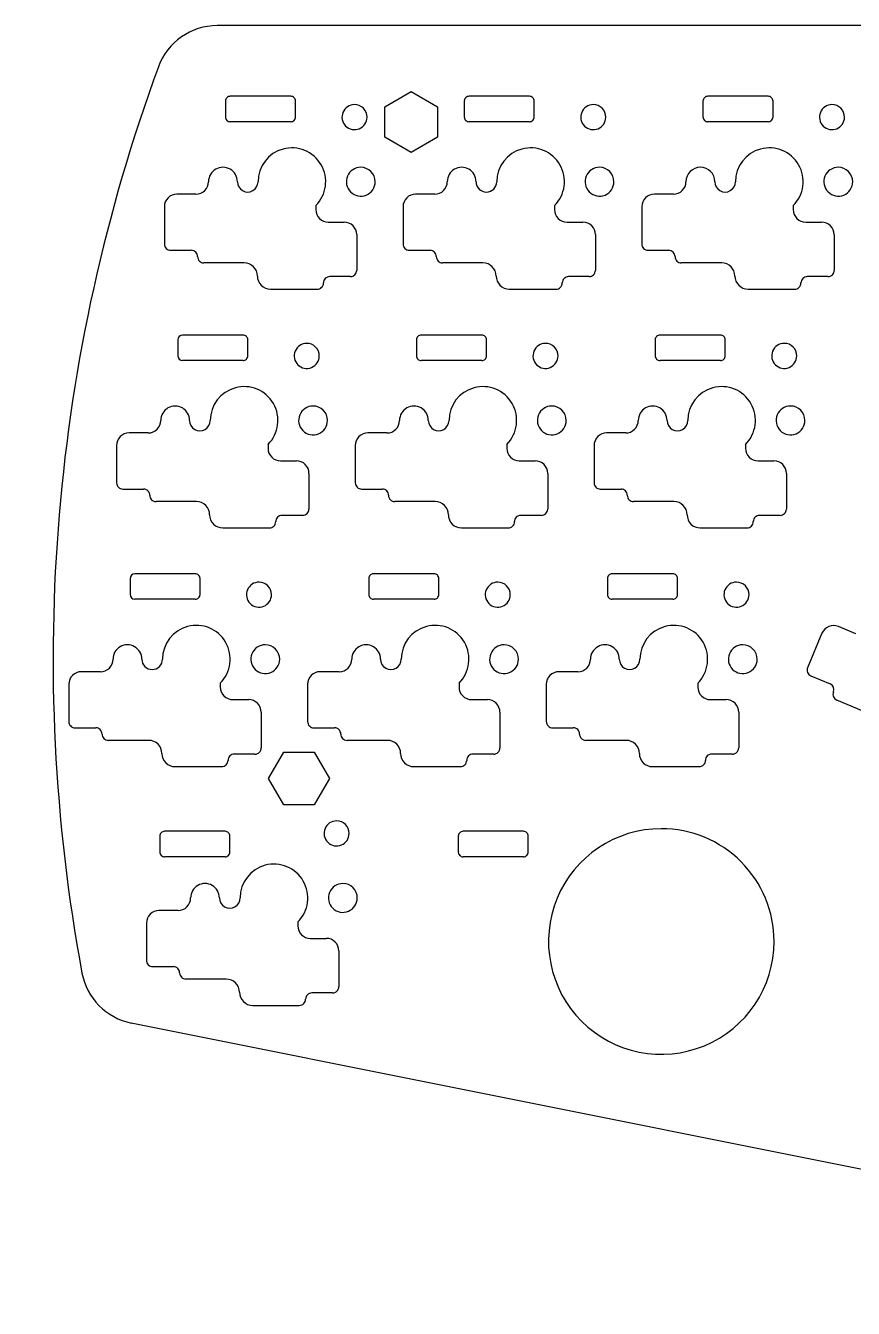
# Model space of a CAD drawing. Header units: millimetres. Extents: x -2 to 277, y 0 to 103.
# Drawn here: x -2.1 to 63.9, y 0.7 to 103 of the extents above; entities that cross this region are included whole.
import ezdxf

# ---------------------------------------------------------------- set-up
doc = ezdxf.new("R2010")
doc.units = ezdxf.units.MM
doc.layers.get('0').update_dxf_attribs({"linetype": 'CONTINUOUS'})

msp = doc.modelspace()

# ---------------------------------------------------------------- linework, layer by layer
at = {"color": 1}
for points in [[(261.2972, 102.9982), (13.1728, 102.9982)], [(19.038, 97.3638), (14.212, 97.3638)], [(26.5489, 96.5228), (28.65, 97.7353)], [(28.65, 97.7353), (30.7511, 96.5228)], [(38.088, 97.3638), (33.262, 97.3638)], [(57.138, 97.3638), (52.312, 97.3638)], [(13.831, 96.9828), (13.831, 95.7128)], [(19.419, 95.7128), (19.419, 96.9828)], [(28.65, 92.8853), (26.5489, 94.0978), (26.5489, 96.5228)], [(30.7511, 96.5228), (30.7511, 94.0978)], [(32.881, 96.9828), (32.881, 95.7128)], [(38.469, 95.7128), (38.469, 96.9828)], [(51.931, 96.9828), (51.931, 95.7128)], [(57.519, 95.7128), (57.519, 96.9828)], [(19.038, 95.3318), (14.212, 95.3318)], [(38.088, 95.3318), (33.262, 95.3318)], [(57.138, 95.3318), (52.312, 95.3318)], [(30.7511, 94.0978), (28.65, 92.8853)], [(11.475, 89.5478), (9.95, 89.5478)], [(30.525, 89.5478), (29, 89.5478)], [(49.575, 89.5478), (48.05, 89.5478)], [(8.95, 88.5478), (8.95, 85.5728)], [(21.0342, 88.6386), (21.0342, 88.3228)], [(28, 88.5478), (28, 85.5728)], [(40.0842, 88.6386), (40.0842, 88.3228)], [(47.05, 88.5478), (47.05, 85.5728)], [(59.1342, 88.6386), (59.1342, 88.3228)], [(22.0342, 87.3228), (23.3, 87.3228)], [(41.0842, 87.3228), (42.35, 87.3228)], [(60.1342, 87.3228), (61.4, 87.3228)], [(24.3, 86.3228), (24.3, 83.4728)], [(43.35, 86.3228), (43.35, 83.4728)], [(62.4, 86.3228), (62.4, 83.4728)], [(9.45, 85.0728), (11.1, 85.0728)], [(28.5, 85.0728), (30.15, 85.0728)], [(47.55, 85.0728), (49.2, 85.0728)], [(15.325, 84.0728), (12.1, 84.0728)], [(34.375, 84.0728), (31.15, 84.0728)], [(53.425, 84.0728), (50.2, 84.0728)], [(23.8, 82.9728), (22.15, 82.9728)], [(42.85, 82.9728), (41.2, 82.9728)], [(61.9, 82.9728), (60.25, 82.9728)], [(17.425, 81.9728), (21.15, 81.9728)], [(36.475, 81.9728), (40.2, 81.9728)], [(55.525, 81.9728), (59.25, 81.9728)], [(10.021, 77.9328), (10.021, 76.6628)], [(15.228, 78.3138), (10.402, 78.3138)], [(15.609, 76.6628), (15.609, 77.9328)], [(29.071, 77.9328), (29.071, 76.6628)], [(34.278, 78.3138), (29.452, 78.3138)], [(34.659, 76.6628), (34.659, 77.9328)], [(48.121, 77.9328), (48.121, 76.6628)], [(53.328, 78.3138), (48.502, 78.3138)], [(53.709, 76.6628), (53.709, 77.9328)], [(15.228, 76.2818), (10.402, 76.2818)], [(34.278, 76.2818), (29.452, 76.2818)], [(53.328, 76.2818), (48.502, 76.2818)], [(7.665, 70.4978), (6.14, 70.4978)], [(26.715, 70.4978), (25.19, 70.4978)], [(45.765, 70.4978), (44.24, 70.4978)], [(5.14, 69.4978), (5.14, 66.5228)], [(17.2242, 69.5886), (17.2242, 69.2728)], [(24.19, 69.4978), (24.19, 66.5228)], [(36.2742, 69.5886), (36.2742, 69.2728)], [(43.24, 69.4978), (43.24, 66.5228)], [(55.3242, 69.5886), (55.3242, 69.2728)], [(18.2242, 68.2728), (19.49, 68.2728)], [(37.2742, 68.2728), (38.54, 68.2728)], [(56.3242, 68.2728), (57.59, 68.2728)], [(20.49, 67.2728), (20.49, 64.4228)], [(39.54, 67.2728), (39.54, 64.4228)], [(58.59, 67.2728), (58.59, 64.4228)], [(5.64, 66.0228), (7.29, 66.0228)], [(24.69, 66.0228), (26.34, 66.0228)], [(43.74, 66.0228), (45.39, 66.0228)], [(11.515, 65.0228), (8.29, 65.0228)], [(30.565, 65.0228), (27.34, 65.0228)], [(49.615, 65.0228), (46.39, 65.0228)], [(19.99, 63.9228), (18.34, 63.9228)], [(39.04, 63.9228), (37.39, 63.9228)], [(58.09, 63.9228), (56.44, 63.9228)], [(13.615, 62.9228), (17.34, 62.9228)], [(32.665, 62.9228), (36.39, 62.9228)], [(51.715, 62.9228), (55.44, 62.9228)], [(6.211, 58.8828), (6.211, 57.6128)], [(11.418, 59.2638), (6.592, 59.2638)], [(11.799, 57.6128), (11.799, 58.8828)], [(25.261, 58.8828), (25.261, 57.6128)], [(30.468, 59.2638), (25.642, 59.2638)], [(30.849, 57.6128), (30.849, 58.8828)], [(44.311, 58.8828), (44.311, 57.6128)], [(49.518, 59.2638), (44.692, 59.2638)], [(49.899, 57.6128), (49.899, 58.8828)], [(11.418, 57.2318), (6.592, 57.2318)], [(30.468, 57.2318), (25.642, 57.2318)], [(49.518, 57.2318), (44.692, 57.2318)], [(61.4238, 54.5143), (60.2796, 51.7682)], [(64.1392, 54.4663), (62.7315, 55.0528)], [(3.855, 51.4478), (2.33, 51.4478)], [(22.905, 51.4478), (21.38, 51.4478)], [(41.955, 51.4478), (40.43, 51.4478)], [(1.33, 50.4478), (1.33, 47.4728)], [(13.4142, 50.5386), (13.4142, 50.2228)], [(20.38, 50.4478), (20.38, 47.4728)], [(32.4642, 50.5386), (32.4642, 50.2228)], [(39.43, 50.4478), (39.43, 47.4728)], [(51.5142, 50.5386), (51.5142, 50.2228)], [(60.5488, 51.1143), (62.0719, 50.4797)], [(14.4142, 49.2228), (15.68, 49.2228)], [(33.4642, 49.2228), (34.73, 49.2228)], [(52.5142, 49.2228), (53.78, 49.2228)], [(65.5873, 47.9317), (62.6104, 49.172)], [(16.68, 48.2228), (16.68, 45.3728)], [(35.73, 48.2228), (35.73, 45.3728)], [(54.78, 48.2228), (54.78, 45.3728)], [(1.83, 46.9728), (3.48, 46.9728)], [(20.88, 46.9728), (22.53, 46.9728)], [(39.93, 46.9728), (41.58, 46.9728)], [(7.705, 45.9728), (4.48, 45.9728)], [(26.755, 45.9728), (23.53, 45.9728)], [(45.805, 45.9728), (42.58, 45.9728)], [(16.18, 44.8728), (14.53, 44.8728)], [(17.271, 42.9228), (18.4835, 45.0239), (20.9085, 45.0239)], [(20.9085, 45.0239), (22.121, 42.9228)], [(35.23, 44.8728), (33.58, 44.8728)], [(54.28, 44.8728), (52.63, 44.8728)], [(9.805, 43.8728), (13.53, 43.8728)], [(28.855, 43.8728), (32.58, 43.8728)], [(47.905, 43.8728), (51.63, 43.8728)], [(18.4835, 40.8217), (17.271, 42.9228)], [(22.121, 42.9228), (20.9085, 40.8217)], [(20.9085, 40.8217), (18.4835, 40.8217)], [(8.592, 38.3328), (8.592, 37.0628)], [(13.799, 38.7138), (8.973, 38.7138)], [(14.18, 37.0628), (14.18, 38.3328)], [(32.4045, 38.3328), (32.4045, 37.0628)], [(37.6115, 38.7138), (32.7855, 38.7138)], [(37.9925, 37.0628), (37.9925, 38.3328)], [(13.799, 36.6818), (8.973, 36.6818)], [(37.6115, 36.6818), (32.7855, 36.6818)], [(10.046, 32.3978), (8.521, 32.3978)], [(7.521, 31.3978), (7.521, 28.4228)], [(19.6052, 31.4886), (19.6052, 31.1728)], [(20.6052, 30.1728), (21.871, 30.1728)], [(22.871, 29.1728), (22.871, 26.3228)], [(8.021, 27.9228), (9.671, 27.9228)], [(13.896, 26.9228), (10.671, 26.9228)], [(22.371, 25.8228), (20.721, 25.8228)], [(15.996, 24.8228), (19.721, 24.8228)], [(120.0406, 0.6518), (6.315, 23.4177)]]:
    msp.add_lwpolyline(points, dxfattribs=at)
for points in [[(24.125, 96.6978)], [(43.175, 96.6978)], [(62.225, 96.6978)], [(24.625, 91.6978)], [(43.675, 91.6978)], [(62.725, 91.6978)], [(20.315, 77.6478)], [(39.365, 77.6478)], [(58.415, 77.6478)], [(20.815, 72.6478)], [(39.865, 72.6478)], [(58.915, 72.6478)], [(16.505, 58.5978)], [(35.555, 58.5978)], [(54.605, 58.5978)], [(17.005, 53.5978)], [(36.055, 53.5978)], [(55.105, 53.5978)], [(22.696, 39.5478)], [(48.605, 38.9228)], [(23.196, 34.5478)]]:
    msp.add_lwpolyline(points, close=True, dxfattribs=at)
for points in [[(13.1728, 102.9982), (11.075971, 102.998184), (9.201893, 101.689851), (8.4792, 99.7215)], [(8.4792, 99.7215), (-0.009359, 76.601828), (-2.116171, 51.623057), (2.38, 27.4082)], [(13.942592, 97.252208), (13.871141, 97.180756), (13.831, 97.083847), (13.831, 96.9828)], [(14.212, 97.3638), (14.110953, 97.3638), (14.014044, 97.323659), (13.942592, 97.252208)], [(19.307408, 97.252208), (19.235956, 97.323659), (19.139047, 97.3638), (19.038, 97.3638)], [(19.419, 96.9828), (19.419, 97.083847), (19.378859, 97.180756), (19.307408, 97.252208)], [(32.992592, 97.252208), (32.921141, 97.180756), (32.881, 97.083847), (32.881, 96.9828)], [(33.262, 97.3638), (33.160953, 97.3638), (33.064044, 97.323659), (32.992592, 97.252208)], [(38.357408, 97.252208), (38.285956, 97.323659), (38.189047, 97.3638), (38.088, 97.3638)], [(38.469, 96.9828), (38.469, 97.083847), (38.428859, 97.180756), (38.357408, 97.252208)], [(52.042592, 97.252208), (51.971141, 97.180756), (51.931, 97.083847), (51.931, 96.9828)], [(52.312, 97.3638), (52.210953, 97.3638), (52.114044, 97.323659), (52.042592, 97.252208)], [(57.407408, 97.252208), (57.335956, 97.323659), (57.239047, 97.3638), (57.138, 97.3638)], [(57.519, 96.9828), (57.519, 97.083847), (57.478859, 97.180756), (57.407408, 97.252208)], [(24.125, 96.6978), (23.720538, 96.6978), (23.355901, 96.454158), (23.20112, 96.080483)], [(24.832107, 96.404907), (24.64457, 96.592443), (24.390216, 96.6978), (24.125, 96.6978)], [(25.125, 95.6978), (25.125, 95.963016), (25.019643, 96.21737), (24.832107, 96.404907)], [(43.175, 96.6978), (42.770538, 96.6978), (42.405901, 96.454158), (42.25112, 96.080483)], [(43.882107, 96.404907), (43.69457, 96.592443), (43.440216, 96.6978), (43.175, 96.6978)], [(44.175, 95.6978), (44.175, 95.963016), (44.069643, 96.21737), (43.882107, 96.404907)], [(62.225, 96.6978), (61.820538, 96.6978), (61.455901, 96.454158), (61.30112, 96.080483)], [(62.932107, 96.404907), (62.74457, 96.592443), (62.490216, 96.6978), (62.225, 96.6978)], [(63.225, 95.6978), (63.225, 95.963016), (63.119643, 96.21737), (62.932107, 96.404907)], [(13.831, 95.7128), (13.831, 95.611753), (13.871141, 95.514844), (13.942592, 95.443392)], [(13.942592, 95.443392), (14.014044, 95.371941), (14.110953, 95.3318), (14.212, 95.3318)], [(19.038, 95.3318), (19.139047, 95.3318), (19.235956, 95.371941), (19.307408, 95.443392)], [(19.307408, 95.443392), (19.378859, 95.514844), (19.419, 95.611753), (19.419, 95.7128)], [(23.20112, 96.080483), (23.046339, 95.706809), (23.131895, 95.276691), (23.417893, 94.990693)], [(24.507683, 94.77392), (24.881358, 94.928701), (25.125, 95.293338), (25.125, 95.6978)], [(32.881, 95.7128), (32.881, 95.611753), (32.921141, 95.514844), (32.992592, 95.443392)], [(32.992592, 95.443392), (33.064044, 95.371941), (33.160953, 95.3318), (33.262, 95.3318)], [(38.088, 95.3318), (38.189047, 95.3318), (38.285956, 95.371941), (38.357408, 95.443392)], [(38.357408, 95.443392), (38.428859, 95.514844), (38.469, 95.611753), (38.469, 95.7128)], [(42.25112, 96.080483), (42.096339, 95.706809), (42.181895, 95.276691), (42.467893, 94.990693)], [(43.557683, 94.77392), (43.931358, 94.928701), (44.175, 95.293338), (44.175, 95.6978)], [(51.931, 95.7128), (51.931, 95.611753), (51.971141, 95.514844), (52.042592, 95.443392)], [(52.042592, 95.443392), (52.114044, 95.371941), (52.210953, 95.3318), (52.312, 95.3318)], [(57.138, 95.3318), (57.239047, 95.3318), (57.335956, 95.371941), (57.407408, 95.443392)], [(57.407408, 95.443392), (57.478859, 95.514844), (57.519, 95.611753), (57.519, 95.7128)], [(61.30112, 96.080483), (61.146339, 95.706809), (61.231895, 95.276691), (61.517893, 94.990693)], [(62.607683, 94.77392), (62.981358, 94.928701), (63.225, 95.293338), (63.225, 95.6978)], [(23.417893, 94.990693), (23.703891, 94.704695), (24.134009, 94.619139), (24.507683, 94.77392)], [(42.467893, 94.990693), (42.753891, 94.704695), (43.184009, 94.619139), (43.557683, 94.77392)], [(61.517893, 94.990693), (61.803891, 94.704695), (62.234009, 94.619139), (62.607683, 94.77392)], [(18.426198, 93.155779), (17.245806, 92.839499), (16.425011, 91.76983), (16.425, 90.5478)], [(21.463267, 91.897779), (20.852251, 92.956088), (19.60659, 93.472059), (18.426198, 93.155779)], [(37.476198, 93.155779), (36.295806, 92.839499), (35.475011, 91.76983), (35.475, 90.5478)], [(40.513267, 91.897779), (39.902251, 92.956088), (38.65659, 93.472059), (37.476198, 93.155779)], [(56.526198, 93.155779), (55.345806, 92.839499), (54.525011, 91.76983), (54.525, 90.5478)], [(59.563267, 91.897779), (58.952251, 92.956088), (57.70659, 93.472059), (56.526198, 93.155779)], [(13.05, 91.543729), (12.694189, 91.338302), (12.475, 90.958655), (12.475, 90.5478)], [(14.2, 91.543729), (13.844189, 91.749157), (13.405811, 91.749157), (13.05, 91.543729)], [(14.775, 90.5478), (14.775, 90.958655), (14.555811, 91.338302), (14.2, 91.543729)], [(21.0342, 88.6386), (21.898301, 89.502711), (22.074283, 90.839471), (21.463267, 91.897779)], [(24.625, 91.6978), (24.159868, 91.6978), (23.740537, 91.417611), (23.562539, 90.987886)], [(25.438173, 91.360973), (25.222506, 91.57664), (24.929999, 91.6978), (24.625, 91.6978)], [(25.775, 90.5478), (25.775, 90.852799), (25.65384, 91.145306), (25.438173, 91.360973)], [(32.1, 91.543729), (31.744189, 91.338302), (31.525, 90.958655), (31.525, 90.5478)], [(33.25, 91.543729), (32.894189, 91.749157), (32.455811, 91.749157), (32.1, 91.543729)], [(33.825, 90.5478), (33.825, 90.958655), (33.605811, 91.338302), (33.25, 91.543729)], [(40.0842, 88.6386), (40.948301, 89.502711), (41.124283, 90.839471), (40.513267, 91.897779)], [(43.675, 91.6978), (43.209868, 91.6978), (42.790537, 91.417611), (42.612539, 90.987886)], [(44.488173, 91.360973), (44.272506, 91.57664), (43.979999, 91.6978), (43.675, 91.6978)], [(44.825, 90.5478), (44.825, 90.852799), (44.70384, 91.145306), (44.488173, 91.360973)], [(51.725, 91.6978), (51.089873, 91.6978), (50.575, 91.182927), (50.575, 90.5478)], [(52.875, 90.5478), (52.875, 91.182927), (52.360127, 91.6978), (51.725, 91.6978)], [(59.1342, 88.6386), (59.998301, 89.502711), (60.174283, 90.839471), (59.563267, 91.897779)], [(62.725, 91.6978), (62.259868, 91.6978), (61.840537, 91.417611), (61.662539, 90.987886)], [(63.538173, 91.360973), (63.322506, 91.57664), (63.029999, 91.6978), (62.725, 91.6978)], [(63.875, 90.5478), (63.875, 90.852799), (63.75384, 91.145306), (63.538173, 91.360973)], [(12.182107, 89.840693), (12.369643, 90.02823), (12.475, 90.282584), (12.475, 90.5478)], [(14.775, 90.5478), (14.775, 90.253056), (14.932244, 89.980701), (15.1875, 89.833329)], [(16.0125, 89.833329), (16.267756, 89.980701), (16.425, 90.253056), (16.425, 90.5478)], [(23.562539, 90.987886), (23.38454, 90.55816), (23.48293, 90.063525), (23.811827, 89.734627)], [(25.065086, 89.485339), (25.494811, 89.663337), (25.775, 90.082668), (25.775, 90.5478)], [(31.232107, 89.840693), (31.419643, 90.02823), (31.525, 90.282584), (31.525, 90.5478)], [(33.825, 90.5478), (33.825, 90.092165), (34.194365, 89.7228), (34.65, 89.7228)], [(34.65, 89.7228), (35.105635, 89.7228), (35.475, 90.092165), (35.475, 90.5478)], [(42.612539, 90.987886), (42.43454, 90.55816), (42.53293, 90.063525), (42.861827, 89.734627)], [(44.115086, 89.485339), (44.544811, 89.663337), (44.825, 90.082668), (44.825, 90.5478)], [(50.282107, 89.840693), (50.469643, 90.02823), (50.575, 90.282584), (50.575, 90.5478)], [(52.875, 90.5478), (52.875, 90.253056), (53.032244, 89.980701), (53.2875, 89.833329)], [(54.1125, 89.833329), (54.367756, 89.980701), (54.525, 90.253056), (54.525, 90.5478)], [(61.662539, 90.987886), (61.48454, 90.55816), (61.58293, 90.063525), (61.911827, 89.734627)], [(63.165086, 89.485339), (63.594811, 89.663337), (63.875, 90.082668), (63.875, 90.5478)], [(9.242893, 89.254907), (9.055357, 89.06737), (8.95, 88.813016), (8.95, 88.5478)], [(9.95, 89.5478), (9.684784, 89.5478), (9.43043, 89.442443), (9.242893, 89.254907)], [(11.475, 89.5478), (11.740216, 89.5478), (11.99457, 89.653157), (12.182107, 89.840693)], [(15.1875, 89.833329), (15.442756, 89.685957), (15.757244, 89.685957), (16.0125, 89.833329)], [(23.811827, 89.734627), (24.140725, 89.40573), (24.63536, 89.30734), (25.065086, 89.485339)], [(28.292893, 89.254907), (28.105357, 89.06737), (28, 88.813016), (28, 88.5478)], [(29, 89.5478), (28.734784, 89.5478), (28.48043, 89.442443), (28.292893, 89.254907)], [(30.525, 89.5478), (30.790216, 89.5478), (31.04457, 89.653157), (31.232107, 89.840693)], [(42.861827, 89.734627), (43.190725, 89.40573), (43.68536, 89.30734), (44.115086, 89.485339)], [(47.342893, 89.254907), (47.155357, 89.06737), (47.05, 88.813016), (47.05, 88.5478)], [(48.05, 89.5478), (47.784784, 89.5478), (47.53043, 89.442443), (47.342893, 89.254907)], [(49.575, 89.5478), (49.840216, 89.5478), (50.09457, 89.653157), (50.282107, 89.840693)], [(53.2875, 89.833329), (53.542756, 89.685957), (53.857244, 89.685957), (54.1125, 89.833329)], [(61.911827, 89.734627), (62.240725, 89.40573), (62.73536, 89.30734), (63.165086, 89.485339)], [(21.0342, 88.3228), (21.0342, 88.057584), (21.139557, 87.80323), (21.327093, 87.615693)], [(40.0842, 88.3228), (40.0842, 88.057584), (40.189557, 87.80323), (40.377093, 87.615693)], [(59.1342, 88.3228), (59.1342, 88.057584), (59.239557, 87.80323), (59.427093, 87.615693)], [(21.327093, 87.615693), (21.51463, 87.428157), (21.768984, 87.3228), (22.0342, 87.3228)], [(24.007107, 87.029907), (23.81957, 87.217443), (23.565216, 87.3228), (23.3, 87.3228)], [(24.3, 86.3228), (24.3, 86.588016), (24.194643, 86.84237), (24.007107, 87.029907)], [(40.377093, 87.615693), (40.56463, 87.428157), (40.818984, 87.3228), (41.0842, 87.3228)], [(43.057107, 87.029907), (42.86957, 87.217443), (42.615216, 87.3228), (42.35, 87.3228)], [(43.35, 86.3228), (43.35, 86.588016), (43.244643, 86.84237), (43.057107, 87.029907)], [(59.427093, 87.615693), (59.61463, 87.428157), (59.868984, 87.3228), (60.1342, 87.3228)], [(62.107107, 87.029907), (61.91957, 87.217443), (61.665216, 87.3228), (61.4, 87.3228)], [(62.4, 86.3228), (62.4, 86.588016), (62.294643, 86.84237), (62.107107, 87.029907)], [(8.95, 85.5728), (8.95, 85.440192), (9.002678, 85.313015), (9.096447, 85.219247)], [(9.096447, 85.219247), (9.190215, 85.125478), (9.317392, 85.0728), (9.45, 85.0728)], [(11.453553, 84.926353), (11.359785, 85.020122), (11.232608, 85.0728), (11.1, 85.0728)], [(28, 85.5728), (28, 85.440192), (28.052678, 85.313015), (28.146447, 85.219247)], [(28.146447, 85.219247), (28.240215, 85.125478), (28.367392, 85.0728), (28.5, 85.0728)], [(30.503553, 84.926353), (30.409785, 85.020122), (30.282608, 85.0728), (30.15, 85.0728)], [(47.05, 85.5728), (47.05, 85.440192), (47.102678, 85.313015), (47.196447, 85.219247)], [(47.196447, 85.219247), (47.290215, 85.125478), (47.417392, 85.0728), (47.55, 85.0728)], [(49.553553, 84.926353), (49.459785, 85.020122), (49.332608, 85.0728), (49.2, 85.0728)], [(11.6, 84.5728), (11.6, 84.705408), (11.547322, 84.832585), (11.453553, 84.926353)], [(11.6, 84.5728), (11.6, 84.440192), (11.652678, 84.313015), (11.746447, 84.219247)], [(11.746447, 84.219247), (11.840215, 84.125478), (11.967392, 84.0728), (12.1, 84.0728)], [(16.067462, 83.765262), (15.870549, 83.962175), (15.603477, 84.0728), (15.325, 84.0728)], [(30.65, 84.5728), (30.65, 84.705408), (30.597322, 84.832585), (30.503553, 84.926353)], [(30.65, 84.5728), (30.65, 84.440192), (30.702678, 84.313015), (30.796447, 84.219247)], [(30.796447, 84.219247), (30.890215, 84.125478), (31.017392, 84.0728), (31.15, 84.0728)], [(35.117462, 83.765262), (34.920549, 83.962175), (34.653477, 84.0728), (34.375, 84.0728)], [(49.7, 84.5728), (49.7, 84.705408), (49.647322, 84.832585), (49.553553, 84.926353)], [(49.7, 84.5728), (49.7, 84.440192), (49.752678, 84.313015), (49.846447, 84.219247)], [(49.846447, 84.219247), (49.940215, 84.125478), (50.067392, 84.0728), (50.2, 84.0728)], [(54.167462, 83.765262), (53.970549, 83.962175), (53.703477, 84.0728), (53.425, 84.0728)], [(16.375, 83.0228), (16.375, 83.301277), (16.264375, 83.568349), (16.067462, 83.765262)], [(16.375, 83.0228), (16.375, 82.744323), (16.485625, 82.477251), (16.682538, 82.280338)], [(22.15, 82.9728), (22.017392, 82.9728), (21.890215, 82.920122), (21.796447, 82.826353)], [(23.8, 82.9728), (23.932608, 82.9728), (24.059785, 83.025478), (24.153553, 83.119247)], [(24.153553, 83.119247), (24.247322, 83.213015), (24.3, 83.340192), (24.3, 83.4728)], [(35.425, 83.0228), (35.425, 83.301277), (35.314375, 83.568349), (35.117462, 83.765262)], [(35.425, 83.0228), (35.425, 82.744323), (35.535625, 82.477251), (35.732538, 82.280338)], [(41.2, 82.9728), (41.067392, 82.9728), (40.940215, 82.920122), (40.846447, 82.826353)], [(42.85, 82.9728), (42.982608, 82.9728), (43.109785, 83.025478), (43.203553, 83.119247)], [(43.203553, 83.119247), (43.297322, 83.213015), (43.35, 83.340192), (43.35, 83.4728)], [(54.475, 83.0228), (54.475, 83.301277), (54.364375, 83.568349), (54.167462, 83.765262)], [(54.475, 83.0228), (54.475, 82.744323), (54.585625, 82.477251), (54.782538, 82.280338)], [(60.25, 82.9728), (60.117392, 82.9728), (59.990215, 82.920122), (59.896447, 82.826353)], [(61.9, 82.9728), (62.032608, 82.9728), (62.159785, 83.025478), (62.253553, 83.119247)], [(62.253553, 83.119247), (62.347322, 83.213015), (62.4, 83.340192), (62.4, 83.4728)], [(16.682538, 82.280338), (16.879451, 82.083425), (17.146523, 81.9728), (17.425, 81.9728)], [(21.15, 81.9728), (21.282608, 81.9728), (21.409785, 82.025478), (21.503553, 82.119247)], [(21.503553, 82.119247), (21.597322, 82.213015), (21.65, 82.340192), (21.65, 82.4728)], [(21.796447, 82.826353), (21.702678, 82.732585), (21.65, 82.605408), (21.65, 82.4728)], [(35.732538, 82.280338), (35.929451, 82.083425), (36.196523, 81.9728), (36.475, 81.9728)], [(40.2, 81.9728), (40.332608, 81.9728), (40.459785, 82.025478), (40.553553, 82.119247)], [(40.553553, 82.119247), (40.647322, 82.213015), (40.7, 82.340192), (40.7, 82.4728)], [(40.846447, 82.826353), (40.752678, 82.732585), (40.7, 82.605408), (40.7, 82.4728)], [(54.782538, 82.280338), (54.979451, 82.083425), (55.246523, 81.9728), (55.525, 81.9728)], [(59.25, 81.9728), (59.382608, 81.9728), (59.509785, 82.025478), (59.603553, 82.119247)], [(59.603553, 82.119247), (59.697322, 82.213015), (59.75, 82.340192), (59.75, 82.4728)], [(59.896447, 82.826353), (59.802678, 82.732585), (59.75, 82.605408), (59.75, 82.4728)], [(10.402, 78.3138), (10.19158, 78.3138), (10.021, 78.14322), (10.021, 77.9328)], [(15.497408, 78.202208), (15.425956, 78.273659), (15.329047, 78.3138), (15.228, 78.3138)], [(15.609, 77.9328), (15.609, 78.033847), (15.568859, 78.130756), (15.497408, 78.202208)], [(29.182592, 78.202208), (29.111141, 78.130756), (29.071, 78.033847), (29.071, 77.9328)], [(29.452, 78.3138), (29.350953, 78.3138), (29.254044, 78.273659), (29.182592, 78.202208)], [(34.547408, 78.202208), (34.475956, 78.273659), (34.379047, 78.3138), (34.278, 78.3138)], [(34.659, 77.9328), (34.659, 78.033847), (34.618859, 78.130756), (34.547408, 78.202208)], [(48.232592, 78.202208), (48.161141, 78.130756), (48.121, 78.033847), (48.121, 77.9328)], [(48.502, 78.3138), (48.400953, 78.3138), (48.304044, 78.273659), (48.232592, 78.202208)], [(53.597408, 78.202208), (53.525956, 78.273659), (53.429047, 78.3138), (53.328, 78.3138)], [(53.709, 77.9328), (53.709, 78.033847), (53.668859, 78.130756), (53.597408, 78.202208)], [(19.39112, 77.030483), (19.236339, 76.656809), (19.321895, 76.226691), (19.607893, 75.940693)], [(20.315, 77.6478), (19.910538, 77.6478), (19.545901, 77.404158), (19.39112, 77.030483)], [(21.022107, 77.354907), (20.83457, 77.542443), (20.580216, 77.6478), (20.315, 77.6478)], [(21.315, 76.6478), (21.315, 76.913016), (21.209643, 77.16737), (21.022107, 77.354907)], [(38.44112, 77.030483), (38.286339, 76.656809), (38.371895, 76.226691), (38.657893, 75.940693)], [(39.365, 77.6478), (38.960538, 77.6478), (38.595901, 77.404158), (38.44112, 77.030483)], [(40.072107, 77.354907), (39.88457, 77.542443), (39.630216, 77.6478), (39.365, 77.6478)], [(40.365, 76.6478), (40.365, 76.913016), (40.259643, 77.16737), (40.072107, 77.354907)], [(57.49112, 77.030483), (57.336339, 76.656809), (57.421895, 76.226691), (57.707893, 75.940693)], [(58.415, 77.6478), (58.010538, 77.6478), (57.645901, 77.404158), (57.49112, 77.030483)], [(59.122107, 77.354907), (58.93457, 77.542443), (58.680216, 77.6478), (58.415, 77.6478)], [(59.415, 76.6478), (59.415, 76.913016), (59.309643, 77.16737), (59.122107, 77.354907)], [(10.021, 76.6628), (10.021, 76.45238), (10.19158, 76.2818), (10.402, 76.2818)], [(15.228, 76.2818), (15.329047, 76.2818), (15.425956, 76.321941), (15.497408, 76.393392)], [(15.497408, 76.393392), (15.568859, 76.464844), (15.609, 76.561753), (15.609, 76.6628)], [(19.607893, 75.940693), (19.893891, 75.654695), (20.324009, 75.569139), (20.697683, 75.72392)], [(20.697683, 75.72392), (21.071358, 75.878701), (21.315, 76.243338), (21.315, 76.6478)], [(29.071, 76.6628), (29.071, 76.561753), (29.111141, 76.464844), (29.182592, 76.393392)], [(29.182592, 76.393392), (29.254044, 76.321941), (29.350953, 76.2818), (29.452, 76.2818)], [(34.278, 76.2818), (34.379047, 76.2818), (34.475956, 76.321941), (34.547408, 76.393392)], [(34.547408, 76.393392), (34.618859, 76.464844), (34.659, 76.561753), (34.659, 76.6628)], [(38.657893, 75.940693), (38.943891, 75.654695), (39.374009, 75.569139), (39.747683, 75.72392)], [(39.747683, 75.72392), (40.121358, 75.878701), (40.365, 76.243338), (40.365, 76.6478)], [(48.121, 76.6628), (48.121, 76.561753), (48.161141, 76.464844), (48.232592, 76.393392)], [(48.232592, 76.393392), (48.304044, 76.321941), (48.400953, 76.2818), (48.502, 76.2818)], [(53.328, 76.2818), (53.429047, 76.2818), (53.525956, 76.321941), (53.597408, 76.393392)], [(53.597408, 76.393392), (53.668859, 76.464844), (53.709, 76.561753), (53.709, 76.6628)], [(57.707893, 75.940693), (57.993891, 75.654695), (58.424009, 75.569139), (58.797683, 75.72392)], [(58.797683, 75.72392), (59.171358, 75.878701), (59.415, 76.243338), (59.415, 76.6478)], [(14.616198, 74.105779), (13.435806, 73.789499), (12.615011, 72.71983), (12.615, 71.4978)], [(17.653267, 72.847779), (17.042251, 73.906088), (15.79659, 74.422059), (14.616198, 74.105779)], [(33.666198, 74.105779), (32.485806, 73.789499), (31.665011, 72.71983), (31.665, 71.4978)], [(36.703267, 72.847779), (36.092251, 73.906088), (34.84659, 74.422059), (33.666198, 74.105779)], [(52.716198, 74.105779), (51.535806, 73.789499), (50.715011, 72.71983), (50.715, 71.4978)], [(55.753267, 72.847779), (55.142251, 73.906088), (53.89659, 74.422059), (52.716198, 74.105779)], [(10.39, 72.493729), (10.034189, 72.699157), (9.595811, 72.699157), (9.24, 72.493729)], [(17.2242, 69.5886), (18.088301, 70.452711), (18.264283, 71.789471), (17.653267, 72.847779)], [(29.44, 72.493729), (29.084189, 72.699157), (28.645811, 72.699157), (28.29, 72.493729)], [(36.2742, 69.5886), (37.138301, 70.452711), (37.314283, 71.789471), (36.703267, 72.847779)], [(48.49, 72.493729), (48.134189, 72.699157), (47.695811, 72.699157), (47.34, 72.493729)], [(55.3242, 69.5886), (56.188301, 70.452711), (56.364283, 71.789471), (55.753267, 72.847779)], [(9.24, 72.493729), (8.884189, 72.288302), (8.665, 71.908655), (8.665, 71.4978)], [(10.965, 71.4978), (10.965, 71.908655), (10.745811, 72.288302), (10.39, 72.493729)], [(19.752539, 71.937886), (19.57454, 71.50816), (19.67293, 71.013525), (20.001827, 70.684627)], [(20.815, 72.6478), (20.349868, 72.6478), (19.930537, 72.367611), (19.752539, 71.937886)], [(21.628173, 72.310973), (21.412506, 72.52664), (21.119999, 72.6478), (20.815, 72.6478)], [(21.965, 71.4978), (21.965, 71.802799), (21.84384, 72.095306), (21.628173, 72.310973)], [(28.29, 72.493729), (27.934189, 72.288302), (27.715, 71.908655), (27.715, 71.4978)], [(30.015, 71.4978), (30.015, 71.908655), (29.795811, 72.288302), (29.44, 72.493729)], [(38.802539, 71.937886), (38.62454, 71.50816), (38.72293, 71.013525), (39.051827, 70.684627)], [(39.865, 72.6478), (39.399868, 72.6478), (38.980537, 72.367611), (38.802539, 71.937886)], [(40.678173, 72.310973), (40.462506, 72.52664), (40.169999, 72.6478), (39.865, 72.6478)], [(41.015, 71.4978), (41.015, 71.802799), (40.89384, 72.095306), (40.678173, 72.310973)], [(47.34, 72.493729), (46.984189, 72.288302), (46.765, 71.908655), (46.765, 71.4978)], [(49.065, 71.4978), (49.065, 71.908655), (48.845811, 72.288302), (48.49, 72.493729)], [(57.852539, 71.937886), (57.67454, 71.50816), (57.77293, 71.013525), (58.101827, 70.684627)], [(58.915, 72.6478), (58.449868, 72.6478), (58.030537, 72.367611), (57.852539, 71.937886)], [(59.728173, 72.310973), (59.512506, 72.52664), (59.219999, 72.6478), (58.915, 72.6478)], [(60.065, 71.4978), (60.065, 71.802799), (59.94384, 72.095306), (59.728173, 72.310973)], [(7.665, 70.4978), (8.217285, 70.4978), (8.665, 70.945515), (8.665, 71.4978)], [(10.965, 71.4978), (10.965, 71.203056), (11.122244, 70.930701), (11.3775, 70.783329)], [(11.3775, 70.783329), (11.632756, 70.635957), (11.947244, 70.635957), (12.2025, 70.783329)], [(12.2025, 70.783329), (12.457756, 70.930701), (12.615, 71.203056), (12.615, 71.4978)], [(20.001827, 70.684627), (20.330725, 70.35573), (20.82536, 70.25734), (21.255086, 70.435339)], [(21.255086, 70.435339), (21.684811, 70.613337), (21.965, 71.032668), (21.965, 71.4978)], [(26.715, 70.4978), (26.980216, 70.4978), (27.23457, 70.603157), (27.422107, 70.790693)], [(27.422107, 70.790693), (27.609643, 70.97823), (27.715, 71.232584), (27.715, 71.4978)], [(30.015, 71.4978), (30.015, 71.203056), (30.172244, 70.930701), (30.4275, 70.783329)], [(30.4275, 70.783329), (30.682756, 70.635957), (30.997244, 70.635957), (31.2525, 70.783329)], [(31.2525, 70.783329), (31.507756, 70.930701), (31.665, 71.203056), (31.665, 71.4978)], [(39.051827, 70.684627), (39.380725, 70.35573), (39.87536, 70.25734), (40.305086, 70.435339)], [(40.305086, 70.435339), (40.734811, 70.613337), (41.015, 71.032668), (41.015, 71.4978)], [(45.765, 70.4978), (46.030216, 70.4978), (46.28457, 70.603157), (46.472107, 70.790693)], [(46.472107, 70.790693), (46.659643, 70.97823), (46.765, 71.232584), (46.765, 71.4978)], [(49.065, 71.4978), (49.065, 71.203056), (49.222244, 70.930701), (49.4775, 70.783329)], [(49.4775, 70.783329), (49.732756, 70.635957), (50.047244, 70.635957), (50.3025, 70.783329)], [(50.3025, 70.783329), (50.557756, 70.930701), (50.715, 71.203056), (50.715, 71.4978)], [(58.101827, 70.684627), (58.430725, 70.35573), (58.92536, 70.25734), (59.355086, 70.435339)], [(59.355086, 70.435339), (59.784811, 70.613337), (60.065, 71.032668), (60.065, 71.4978)], [(5.432893, 70.204907), (5.245357, 70.01737), (5.14, 69.763016), (5.14, 69.4978)], [(6.14, 70.4978), (5.874784, 70.4978), (5.62043, 70.392443), (5.432893, 70.204907)], [(24.482893, 70.204907), (24.295357, 70.01737), (24.19, 69.763016), (24.19, 69.4978)], [(25.19, 70.4978), (24.924784, 70.4978), (24.67043, 70.392443), (24.482893, 70.204907)], [(43.532893, 70.204907), (43.345357, 70.01737), (43.24, 69.763016), (43.24, 69.4978)], [(44.24, 70.4978), (43.974784, 70.4978), (43.72043, 70.392443), (43.532893, 70.204907)], [(17.2242, 69.2728), (17.2242, 69.007584), (17.329557, 68.75323), (17.517093, 68.565693)], [(36.2742, 69.2728), (36.2742, 69.007584), (36.379557, 68.75323), (36.567093, 68.565693)], [(55.3242, 69.2728), (55.3242, 69.007584), (55.429557, 68.75323), (55.617093, 68.565693)], [(17.517093, 68.565693), (17.70463, 68.378157), (17.958984, 68.2728), (18.2242, 68.2728)], [(20.197107, 67.979907), (20.00957, 68.167443), (19.755216, 68.2728), (19.49, 68.2728)], [(20.49, 67.2728), (20.49, 67.538016), (20.384643, 67.79237), (20.197107, 67.979907)], [(36.567093, 68.565693), (36.75463, 68.378157), (37.008984, 68.2728), (37.2742, 68.2728)], [(39.247107, 67.979907), (39.05957, 68.167443), (38.805216, 68.2728), (38.54, 68.2728)], [(39.54, 67.2728), (39.54, 67.538016), (39.434643, 67.79237), (39.247107, 67.979907)], [(55.617093, 68.565693), (55.80463, 68.378157), (56.058984, 68.2728), (56.3242, 68.2728)], [(58.297107, 67.979907), (58.10957, 68.167443), (57.855216, 68.2728), (57.59, 68.2728)], [(58.59, 67.2728), (58.59, 67.538016), (58.484643, 67.79237), (58.297107, 67.979907)], [(5.14, 66.5228), (5.14, 66.390192), (5.192678, 66.263015), (5.286447, 66.169247)], [(5.286447, 66.169247), (5.380215, 66.075478), (5.507392, 66.0228), (5.64, 66.0228)], [(7.643553, 65.876353), (7.549785, 65.970122), (7.422608, 66.0228), (7.29, 66.0228)], [(7.79, 65.5228), (7.79, 65.655408), (7.737322, 65.782585), (7.643553, 65.876353)], [(7.79, 65.5228), (7.79, 65.390192), (7.842678, 65.263015), (7.936447, 65.169247)], [(24.19, 66.5228), (24.19, 66.390192), (24.242678, 66.263015), (24.336447, 66.169247)], [(24.336447, 66.169247), (24.430215, 66.075478), (24.557392, 66.0228), (24.69, 66.0228)], [(26.693553, 65.876353), (26.599785, 65.970122), (26.472608, 66.0228), (26.34, 66.0228)], [(26.84, 65.5228), (26.84, 65.655408), (26.787322, 65.782585), (26.693553, 65.876353)], [(26.84, 65.5228), (26.84, 65.390192), (26.892678, 65.263015), (26.986447, 65.169247)], [(43.24, 66.5228), (43.24, 66.390192), (43.292678, 66.263015), (43.386447, 66.169247)], [(43.386447, 66.169247), (43.480215, 66.075478), (43.607392, 66.0228), (43.74, 66.0228)], [(45.743553, 65.876353), (45.649785, 65.970122), (45.522608, 66.0228), (45.39, 66.0228)], [(45.89, 65.5228), (45.89, 65.655408), (45.837322, 65.782585), (45.743553, 65.876353)], [(45.89, 65.5228), (45.89, 65.390192), (45.942678, 65.263015), (46.036447, 65.169247)], [(7.936447, 65.169247), (8.030215, 65.075478), (8.157392, 65.0228), (8.29, 65.0228)], [(12.565, 63.9728), (12.565, 64.552699), (12.094899, 65.0228), (11.515, 65.0228)], [(26.986447, 65.169247), (27.080215, 65.075478), (27.207392, 65.0228), (27.34, 65.0228)], [(31.307462, 64.715262), (31.110549, 64.912175), (30.843477, 65.0228), (30.565, 65.0228)], [(31.615, 63.9728), (31.615, 64.251277), (31.504375, 64.518349), (31.307462, 64.715262)], [(46.036447, 65.169247), (46.130215, 65.075478), (46.257392, 65.0228), (46.39, 65.0228)], [(50.665, 63.9728), (50.665, 64.552699), (50.194899, 65.0228), (49.615, 65.0228)], [(12.565, 63.9728), (12.565, 63.694323), (12.675625, 63.427251), (12.872538, 63.230338)], [(17.986447, 63.776353), (17.892678, 63.682585), (17.84, 63.555408), (17.84, 63.4228)], [(18.34, 63.9228), (18.207392, 63.9228), (18.080215, 63.870122), (17.986447, 63.776353)], [(19.99, 63.9228), (20.122608, 63.9228), (20.249785, 63.975478), (20.343553, 64.069247)], [(20.343553, 64.069247), (20.437322, 64.163015), (20.49, 64.290192), (20.49, 64.4228)], [(31.615, 63.9728), (31.615, 63.694323), (31.725625, 63.427251), (31.922538, 63.230338)], [(37.036447, 63.776353), (36.942678, 63.682585), (36.89, 63.555408), (36.89, 63.4228)], [(37.39, 63.9228), (37.257392, 63.9228), (37.130215, 63.870122), (37.036447, 63.776353)], [(39.04, 63.9228), (39.172608, 63.9228), (39.299785, 63.975478), (39.393553, 64.069247)], [(39.393553, 64.069247), (39.487322, 64.163015), (39.54, 64.290192), (39.54, 64.4228)], [(50.665, 63.9728), (50.665, 63.694323), (50.775625, 63.427251), (50.972538, 63.230338)], [(56.086447, 63.776353), (55.992678, 63.682585), (55.94, 63.555408), (55.94, 63.4228)], [(56.44, 63.9228), (56.307392, 63.9228), (56.180215, 63.870122), (56.086447, 63.776353)], [(58.09, 63.9228), (58.222608, 63.9228), (58.349785, 63.975478), (58.443553, 64.069247)], [(58.443553, 64.069247), (58.537322, 64.163015), (58.59, 64.290192), (58.59, 64.4228)], [(12.872538, 63.230338), (13.069451, 63.033425), (13.336523, 62.9228), (13.615, 62.9228)], [(17.34, 62.9228), (17.472608, 62.9228), (17.599785, 62.975478), (17.693553, 63.069247)], [(17.693553, 63.069247), (17.787322, 63.163015), (17.84, 63.290192), (17.84, 63.4228)], [(31.922538, 63.230338), (32.119451, 63.033425), (32.386523, 62.9228), (32.665, 62.9228)], [(36.39, 62.9228), (36.522608, 62.9228), (36.649785, 62.975478), (36.743553, 63.069247)], [(36.743553, 63.069247), (36.837322, 63.163015), (36.89, 63.290192), (36.89, 63.4228)], [(50.972538, 63.230338), (51.169451, 63.033425), (51.436523, 62.9228), (51.715, 62.9228)], [(55.44, 62.9228), (55.572608, 62.9228), (55.699785, 62.975478), (55.793553, 63.069247)], [(55.793553, 63.069247), (55.887322, 63.163015), (55.94, 63.290192), (55.94, 63.4228)], [(6.592, 59.2638), (6.38158, 59.2638), (6.211, 59.09322), (6.211, 58.8828)], [(11.687408, 59.152208), (11.615956, 59.223659), (11.519047, 59.2638), (11.418, 59.2638)], [(11.799, 58.8828), (11.799, 58.983847), (11.758859, 59.080756), (11.687408, 59.152208)], [(16.505, 58.5978), (16.100538, 58.5978), (15.735901, 58.354158), (15.58112, 57.980483)], [(17.212107, 58.304907), (17.02457, 58.492443), (16.770216, 58.5978), (16.505, 58.5978)], [(25.372592, 59.152208), (25.301141, 59.080756), (25.261, 58.983847), (25.261, 58.8828)], [(25.642, 59.2638), (25.540953, 59.2638), (25.444044, 59.223659), (25.372592, 59.152208)], [(30.737408, 59.152208), (30.665956, 59.223659), (30.569047, 59.2638), (30.468, 59.2638)], [(30.849, 58.8828), (30.849, 58.983847), (30.808859, 59.080756), (30.737408, 59.152208)], [(35.555, 58.5978), (35.150538, 58.5978), (34.785901, 58.354158), (34.63112, 57.980483)], [(36.262107, 58.304907), (36.07457, 58.492443), (35.820216, 58.5978), (35.555, 58.5978)], [(44.422592, 59.152208), (44.351141, 59.080756), (44.311, 58.983847), (44.311, 58.8828)], [(44.692, 59.2638), (44.590953, 59.2638), (44.494044, 59.223659), (44.422592, 59.152208)], [(49.787408, 59.152208), (49.715956, 59.223659), (49.619047, 59.2638), (49.518, 59.2638)], [(49.899, 58.8828), (49.899, 58.983847), (49.858859, 59.080756), (49.787408, 59.152208)], [(54.605, 58.5978), (54.200538, 58.5978), (53.835901, 58.354158), (53.68112, 57.980483)], [(55.312107, 58.304907), (55.12457, 58.492443), (54.870216, 58.5978), (54.605, 58.5978)], [(6.211, 57.6128), (6.211, 57.40238), (6.38158, 57.2318), (6.592, 57.2318)], [(11.418, 57.2318), (11.519047, 57.2318), (11.615956, 57.271941), (11.687408, 57.343392)], [(11.687408, 57.343392), (11.758859, 57.414844), (11.799, 57.511753), (11.799, 57.6128)], [(15.58112, 57.980483), (15.426339, 57.606809), (15.511895, 57.176691), (15.797893, 56.890693)], [(16.887683, 56.67392), (17.261358, 56.828701), (17.505, 57.193338), (17.505, 57.5978)], [(17.505, 57.5978), (17.505, 57.863016), (17.399643, 58.11737), (17.212107, 58.304907)], [(25.261, 57.6128), (25.261, 57.511753), (25.301141, 57.414844), (25.372592, 57.343392)], [(25.372592, 57.343392), (25.444044, 57.271941), (25.540953, 57.2318), (25.642, 57.2318)], [(30.468, 57.2318), (30.569047, 57.2318), (30.665956, 57.271941), (30.737408, 57.343392)], [(30.737408, 57.343392), (30.808859, 57.414844), (30.849, 57.511753), (30.849, 57.6128)], [(34.63112, 57.980483), (34.476339, 57.606809), (34.561895, 57.176691), (34.847893, 56.890693)], [(35.937683, 56.67392), (36.311358, 56.828701), (36.555, 57.193338), (36.555, 57.5978)], [(36.555, 57.5978), (36.555, 57.863016), (36.449643, 58.11737), (36.262107, 58.304907)], [(44.311, 57.6128), (44.311, 57.511753), (44.351141, 57.414844), (44.422592, 57.343392)], [(44.422592, 57.343392), (44.494044, 57.271941), (44.590953, 57.2318), (44.692, 57.2318)], [(49.518, 57.2318), (49.619047, 57.2318), (49.715956, 57.271941), (49.787408, 57.343392)], [(49.787408, 57.343392), (49.858859, 57.414844), (49.899, 57.511753), (49.899, 57.6128)], [(53.68112, 57.980483), (53.526339, 57.606809), (53.611895, 57.176691), (53.897893, 56.890693)], [(54.987683, 56.67392), (55.361358, 56.828701), (55.605, 57.193338), (55.605, 57.5978)], [(55.605, 57.5978), (55.605, 57.863016), (55.499643, 58.11737), (55.312107, 58.304907)], [(15.797893, 56.890693), (16.083891, 56.604695), (16.514009, 56.519139), (16.887683, 56.67392)], [(34.847893, 56.890693), (35.133891, 56.604695), (35.564009, 56.519139), (35.937683, 56.67392)], [(53.897893, 56.890693), (54.183891, 56.604695), (54.614009, 56.519139), (54.987683, 56.67392)], [(13.843267, 53.797779), (13.232251, 54.856088), (11.98659, 55.372059), (10.806198, 55.055779)], [(32.893267, 53.797779), (32.282251, 54.856088), (31.03659, 55.372059), (29.856198, 55.055779)], [(51.943267, 53.797779), (51.332251, 54.856088), (50.08659, 55.372059), (48.906198, 55.055779)], [(10.806198, 55.055779), (9.625806, 54.739499), (8.805011, 53.66983), (8.805, 52.4478)], [(29.856198, 55.055779), (28.675806, 54.739499), (27.855011, 53.66983), (27.855, 52.4478)], [(48.906198, 55.055779), (47.725806, 54.739499), (46.905011, 53.66983), (46.905, 52.4478)], [(61.966121, 55.054389), (61.720878, 54.953401), (61.525799, 54.759124), (61.4238, 54.5143)], [(62.7315, 55.0528), (62.486679, 55.154807), (62.211363, 55.155378), (61.966121, 55.054389)], [(5.43, 53.443729), (5.074189, 53.238302), (4.855, 52.858655), (4.855, 52.4478)], [(6.58, 53.443729), (6.224189, 53.649157), (5.785811, 53.649157), (5.43, 53.443729)], [(7.155, 52.4478), (7.155, 52.858655), (6.935811, 53.238302), (6.58, 53.443729)], [(13.4142, 50.5386), (14.278301, 51.402711), (14.454283, 52.739471), (13.843267, 53.797779)], [(17.005, 53.5978), (16.539868, 53.5978), (16.120537, 53.317611), (15.942539, 52.887886)], [(17.818173, 53.260973), (17.602506, 53.47664), (17.309999, 53.5978), (17.005, 53.5978)], [(18.155, 52.4478), (18.155, 52.752799), (18.03384, 53.045306), (17.818173, 53.260973)], [(24.48, 53.443729), (24.124189, 53.238302), (23.905, 52.858655), (23.905, 52.4478)], [(25.63, 53.443729), (25.274189, 53.649157), (24.835811, 53.649157), (24.48, 53.443729)], [(26.205, 52.4478), (26.205, 52.858655), (25.985811, 53.238302), (25.63, 53.443729)], [(32.4642, 50.5386), (33.328301, 51.402711), (33.504283, 52.739471), (32.893267, 53.797779)], [(36.055, 53.5978), (35.589868, 53.5978), (35.170537, 53.317611), (34.992539, 52.887886)], [(36.868173, 53.260973), (36.652506, 53.47664), (36.359999, 53.5978), (36.055, 53.5978)], [(37.205, 52.4478), (37.205, 52.752799), (37.08384, 53.045306), (36.868173, 53.260973)], [(43.53, 53.443729), (43.174189, 53.238302), (42.955, 52.858655), (42.955, 52.4478)], [(44.68, 53.443729), (44.324189, 53.649157), (43.885811, 53.649157), (43.53, 53.443729)], [(45.255, 52.4478), (45.255, 52.858655), (45.035811, 53.238302), (44.68, 53.443729)], [(51.5142, 50.5386), (52.378301, 51.402711), (52.554283, 52.739471), (51.943267, 53.797779)], [(55.105, 53.5978), (54.639868, 53.5978), (54.220537, 53.317611), (54.042539, 52.887886)], [(55.918173, 53.260973), (55.702506, 53.47664), (55.409999, 53.5978), (55.105, 53.5978)], [(56.255, 52.4478), (56.255, 52.752799), (56.13384, 53.045306), (55.918173, 53.260973)], [(4.562107, 51.740693), (4.749643, 51.92823), (4.855, 52.182584), (4.855, 52.4478)], [(7.155, 52.4478), (7.155, 51.992165), (7.524365, 51.6228), (7.98, 51.6228)], [(7.98, 51.6228), (8.435635, 51.6228), (8.805, 51.992165), (8.805, 52.4478)], [(15.942539, 52.887886), (15.76454, 52.45816), (15.86293, 51.963525), (16.191827, 51.634627)], [(17.445086, 51.385339), (17.874811, 51.563337), (18.155, 51.982668), (18.155, 52.4478)], [(23.612107, 51.740693), (23.799643, 51.92823), (23.905, 52.182584), (23.905, 52.4478)], [(26.205, 52.4478), (26.205, 52.153056), (26.362244, 51.880701), (26.6175, 51.733329)], [(27.4425, 51.733329), (27.697756, 51.880701), (27.855, 52.153056), (27.855, 52.4478)], [(34.992539, 52.887886), (34.81454, 52.45816), (34.91293, 51.963525), (35.241827, 51.634627)], [(36.495086, 51.385339), (36.924811, 51.563337), (37.205, 51.982668), (37.205, 52.4478)], [(42.662107, 51.740693), (42.849643, 51.92823), (42.955, 52.182584), (42.955, 52.4478)], [(45.255, 52.4478), (45.255, 52.153056), (45.412244, 51.880701), (45.6675, 51.733329)], [(46.4925, 51.733329), (46.747756, 51.880701), (46.905, 52.153056), (46.905, 52.4478)], [(54.042539, 52.887886), (53.86454, 52.45816), (53.96293, 51.963525), (54.291827, 51.634627)], [(55.545086, 51.385339), (55.974811, 51.563337), (56.255, 51.982668), (56.255, 52.4478)], [(2.33, 51.4478), (2.064784, 51.4478), (1.81043, 51.342443), (1.622893, 51.154907)], [(3.855, 51.4478), (4.120216, 51.4478), (4.37457, 51.553157), (4.562107, 51.740693)], [(16.191827, 51.634627), (16.520725, 51.30573), (17.01536, 51.20734), (17.445086, 51.385339)], [(21.38, 51.4478), (21.114784, 51.4478), (20.86043, 51.342443), (20.672893, 51.154907)], [(22.905, 51.4478), (23.170216, 51.4478), (23.42457, 51.553157), (23.612107, 51.740693)], [(26.6175, 51.733329), (26.872756, 51.585957), (27.187244, 51.585957), (27.4425, 51.733329)], [(35.241827, 51.634627), (35.570725, 51.30573), (36.06536, 51.20734), (36.495086, 51.385339)], [(40.43, 51.4478), (40.164784, 51.4478), (39.91043, 51.342443), (39.722893, 51.154907)], [(41.955, 51.4478), (42.220216, 51.4478), (42.47457, 51.553157), (42.662107, 51.740693)], [(45.6675, 51.733329), (45.922756, 51.585957), (46.237244, 51.585957), (46.4925, 51.733329)], [(54.291827, 51.634627), (54.620725, 51.30573), (55.11536, 51.20734), (55.545086, 51.385339)], [(60.2796, 51.7682), (60.228578, 51.64579), (60.228277, 51.508125), (60.278763, 51.385493)], [(60.278763, 51.385493), (60.329248, 51.262861), (60.426385, 51.165309), (60.5488, 51.1143)], [(1.622893, 51.154907), (1.435357, 50.96737), (1.33, 50.713016), (1.33, 50.4478)], [(13.4142, 50.2228), (13.4142, 49.957584), (13.519557, 49.70323), (13.707093, 49.515693)], [(20.672893, 51.154907), (20.485357, 50.96737), (20.38, 50.713016), (20.38, 50.4478)], [(32.4642, 50.2228), (32.4642, 49.957584), (32.569557, 49.70323), (32.757093, 49.515693)], [(39.722893, 51.154907), (39.535357, 50.96737), (39.43, 50.713016), (39.43, 50.4478)], [(51.5142, 50.2228), (51.5142, 49.957584), (51.619557, 49.70323), (51.807093, 49.515693)], [(62.3412, 49.8259), (62.44737, 50.080807), (62.326802, 50.373518), (62.0719, 50.4797)], [(13.707093, 49.515693), (13.89463, 49.328157), (14.148984, 49.2228), (14.4142, 49.2228)], [(16.387107, 48.929907), (16.19957, 49.117443), (15.945216, 49.2228), (15.68, 49.2228)], [(32.757093, 49.515693), (32.94463, 49.328157), (33.198984, 49.2228), (33.4642, 49.2228)], [(35.437107, 48.929907), (35.24957, 49.117443), (34.995216, 49.2228), (34.73, 49.2228)], [(51.807093, 49.515693), (51.99463, 49.328157), (52.248984, 49.2228), (52.5142, 49.2228)], [(54.487107, 48.929907), (54.29957, 49.117443), (54.045216, 49.2228), (53.78, 49.2228)], [(62.3412, 49.8259), (62.290178, 49.70349), (62.289877, 49.565825), (62.340363, 49.443193)], [(62.340363, 49.443193), (62.390848, 49.320561), (62.487985, 49.223009), (62.6104, 49.172)], [(16.68, 48.2228), (16.68, 48.488016), (16.574643, 48.74237), (16.387107, 48.929907)], [(35.73, 48.2228), (35.73, 48.488016), (35.624643, 48.74237), (35.437107, 48.929907)], [(54.78, 48.2228), (54.78, 48.488016), (54.674643, 48.74237), (54.487107, 48.929907)], [(1.33, 47.4728), (1.33, 47.340192), (1.382678, 47.213015), (1.476447, 47.119247)], [(1.476447, 47.119247), (1.570215, 47.025478), (1.697392, 46.9728), (1.83, 46.9728)], [(20.38, 47.4728), (20.38, 47.340192), (20.432678, 47.213015), (20.526447, 47.119247)], [(20.526447, 47.119247), (20.620215, 47.025478), (20.747392, 46.9728), (20.88, 46.9728)], [(39.43, 47.4728), (39.43, 47.340192), (39.482678, 47.213015), (39.576447, 47.119247)], [(39.576447, 47.119247), (39.670215, 47.025478), (39.797392, 46.9728), (39.93, 46.9728)], [(3.833553, 46.826353), (3.739785, 46.920122), (3.612608, 46.9728), (3.48, 46.9728)], [(3.98, 46.4728), (3.98, 46.605408), (3.927322, 46.732585), (3.833553, 46.826353)], [(3.98, 46.4728), (3.98, 46.340192), (4.032678, 46.213015), (4.126447, 46.119247)], [(4.126447, 46.119247), (4.220215, 46.025478), (4.347392, 45.9728), (4.48, 45.9728)], [(22.883553, 46.826353), (22.789785, 46.920122), (22.662608, 46.9728), (22.53, 46.9728)], [(23.03, 46.4728), (23.03, 46.605408), (22.977322, 46.732585), (22.883553, 46.826353)], [(23.03, 46.4728), (23.03, 46.340192), (23.082678, 46.213015), (23.176447, 46.119247)], [(23.176447, 46.119247), (23.270215, 46.025478), (23.397392, 45.9728), (23.53, 45.9728)], [(41.933553, 46.826353), (41.839785, 46.920122), (41.712608, 46.9728), (41.58, 46.9728)], [(42.08, 46.4728), (42.08, 46.605408), (42.027322, 46.732585), (41.933553, 46.826353)], [(42.08, 46.4728), (42.08, 46.340192), (42.132678, 46.213015), (42.226447, 46.119247)], [(42.226447, 46.119247), (42.320215, 46.025478), (42.447392, 45.9728), (42.58, 45.9728)], [(8.447462, 45.665262), (8.250549, 45.862175), (7.983477, 45.9728), (7.705, 45.9728)], [(8.755, 44.9228), (8.755, 45.201277), (8.644375, 45.468349), (8.447462, 45.665262)], [(16.533553, 45.019247), (16.627322, 45.113015), (16.68, 45.240192), (16.68, 45.3728)], [(27.497462, 45.665262), (27.300549, 45.862175), (27.033477, 45.9728), (26.755, 45.9728)], [(27.805, 44.9228), (27.805, 45.201277), (27.694375, 45.468349), (27.497462, 45.665262)], [(35.583553, 45.019247), (35.677322, 45.113015), (35.73, 45.240192), (35.73, 45.3728)], [(46.547462, 45.665262), (46.350549, 45.862175), (46.083477, 45.9728), (45.805, 45.9728)], [(46.855, 44.9228), (46.855, 45.201277), (46.744375, 45.468349), (46.547462, 45.665262)], [(54.633553, 45.019247), (54.727322, 45.113015), (54.78, 45.240192), (54.78, 45.3728)], [(8.755, 44.9228), (8.755, 44.342901), (9.225101, 43.8728), (9.805, 43.8728)], [(13.53, 43.8728), (13.662608, 43.8728), (13.789785, 43.925478), (13.883553, 44.019247)], [(13.883553, 44.019247), (13.977322, 44.113015), (14.03, 44.240192), (14.03, 44.3728)], [(14.176447, 44.726353), (14.082678, 44.632585), (14.03, 44.505408), (14.03, 44.3728)], [(14.53, 44.8728), (14.397392, 44.8728), (14.270215, 44.820122), (14.176447, 44.726353)], [(16.18, 44.8728), (16.312608, 44.8728), (16.439785, 44.925478), (16.533553, 45.019247)], [(27.805, 44.9228), (27.805, 44.644323), (27.915625, 44.377251), (28.112538, 44.180338)], [(28.112538, 44.180338), (28.309451, 43.983425), (28.576523, 43.8728), (28.855, 43.8728)], [(32.58, 43.8728), (32.712608, 43.8728), (32.839785, 43.925478), (32.933553, 44.019247)], [(32.933553, 44.019247), (33.027322, 44.113015), (33.08, 44.240192), (33.08, 44.3728)], [(33.226447, 44.726353), (33.132678, 44.632585), (33.08, 44.505408), (33.08, 44.3728)], [(33.58, 44.8728), (33.447392, 44.8728), (33.320215, 44.820122), (33.226447, 44.726353)], [(35.23, 44.8728), (35.362608, 44.8728), (35.489785, 44.925478), (35.583553, 45.019247)], [(46.855, 44.9228), (46.855, 44.644323), (46.965625, 44.377251), (47.162538, 44.180338)], [(47.162538, 44.180338), (47.359451, 43.983425), (47.626523, 43.8728), (47.905, 43.8728)], [(51.63, 43.8728), (51.762608, 43.8728), (51.889785, 43.925478), (51.983553, 44.019247)], [(51.983553, 44.019247), (52.077322, 44.113015), (52.13, 44.240192), (52.13, 44.3728)], [(52.276447, 44.726353), (52.182678, 44.632585), (52.13, 44.505408), (52.13, 44.3728)], [(52.63, 44.8728), (52.497392, 44.8728), (52.370215, 44.820122), (52.276447, 44.726353)], [(54.28, 44.8728), (54.412608, 44.8728), (54.539785, 44.925478), (54.633553, 45.019247)], [(21.77212, 38.930483), (21.617339, 38.556809), (21.702895, 38.126691), (21.988893, 37.840693)], [(22.696, 39.5478), (22.291538, 39.5478), (21.926901, 39.304158), (21.77212, 38.930483)], [(23.403107, 39.254907), (23.21557, 39.442443), (22.961216, 39.5478), (22.696, 39.5478)], [(23.696, 38.5478), (23.696, 38.813016), (23.590643, 39.06737), (23.403107, 39.254907)], [(48.605, 38.9228), (44.96484, 38.9228), (41.683113, 36.73002), (40.290084, 33.366951)], [(54.968961, 36.286761), (53.281134, 37.974588), (50.991948, 38.9228), (48.605, 38.9228)], [(8.703592, 38.602208), (8.632141, 38.530756), (8.592, 38.433847), (8.592, 38.3328)], [(8.973, 38.7138), (8.871953, 38.7138), (8.775044, 38.673659), (8.703592, 38.602208)], [(14.068408, 38.602208), (13.996956, 38.673659), (13.900047, 38.7138), (13.799, 38.7138)], [(14.18, 38.3328), (14.18, 38.433847), (14.139859, 38.530756), (14.068408, 38.602208)], [(23.078683, 37.62392), (23.452358, 37.778701), (23.696, 38.143338), (23.696, 38.5478)], [(32.516092, 38.602208), (32.444641, 38.530756), (32.4045, 38.433847), (32.4045, 38.3328)], [(32.7855, 38.7138), (32.684453, 38.7138), (32.587544, 38.673659), (32.516092, 38.602208)], [(37.880908, 38.602208), (37.809456, 38.673659), (37.712547, 38.7138), (37.6115, 38.7138)], [(37.9925, 38.3328), (37.9925, 38.433847), (37.952359, 38.530756), (37.880908, 38.602208)], [(8.592, 37.0628), (8.592, 36.961753), (8.632141, 36.864844), (8.703592, 36.793392)], [(14.068408, 36.793392), (14.139859, 36.864844), (14.18, 36.961753), (14.18, 37.0628)], [(21.988893, 37.840693), (22.274891, 37.554695), (22.705009, 37.469139), (23.078683, 37.62392)], [(32.4045, 37.0628), (32.4045, 36.961753), (32.444641, 36.864844), (32.516092, 36.793392)], [(37.880908, 36.793392), (37.952359, 36.864844), (37.9925, 36.961753), (37.9925, 37.0628)], [(8.703592, 36.793392), (8.775044, 36.721941), (8.871953, 36.6818), (8.973, 36.6818)], [(13.799, 36.6818), (13.900047, 36.6818), (13.996956, 36.721941), (14.068408, 36.793392)], [(16.997198, 36.005779), (15.816806, 35.689499), (14.996011, 34.61983), (14.996, 33.3978)], [(20.034267, 34.747779), (19.423251, 35.806088), (18.17759, 36.322059), (16.997198, 36.005779)], [(32.516092, 36.793392), (32.587544, 36.721941), (32.684453, 36.6818), (32.7855, 36.6818)], [(37.6115, 36.6818), (37.712547, 36.6818), (37.809456, 36.721941), (37.880908, 36.793392)], [(57.605, 29.9228), (57.605, 32.309748), (56.656788, 34.598934), (54.968961, 36.286761)], [(11.621, 34.393729), (11.265189, 34.188302), (11.046, 33.808655), (11.046, 33.3978)], [(12.771, 34.393729), (12.415189, 34.599157), (11.976811, 34.599157), (11.621, 34.393729)], [(13.346, 33.3978), (13.346, 33.808655), (13.126811, 34.188302), (12.771, 34.393729)], [(19.6052, 31.4886), (20.469301, 32.352711), (20.645283, 33.689471), (20.034267, 34.747779)], [(22.133539, 33.837886), (21.95554, 33.40816), (22.05393, 32.913525), (22.382827, 32.584627)], [(23.196, 34.5478), (22.730868, 34.5478), (22.311537, 34.267611), (22.133539, 33.837886)], [(24.009173, 34.210973), (23.793506, 34.42664), (23.500999, 34.5478), (23.196, 34.5478)], [(24.346, 33.3978), (24.346, 33.702799), (24.22484, 33.995306), (24.009173, 34.210973)], [(10.753107, 32.690693), (10.940643, 32.87823), (11.046, 33.132584), (11.046, 33.3978)], [(13.346, 33.3978), (13.346, 33.103056), (13.503244, 32.830701), (13.7585, 32.683329)], [(14.5835, 32.683329), (14.838756, 32.830701), (14.996, 33.103056), (14.996, 33.3978)], [(23.636086, 32.335339), (24.065811, 32.513337), (24.346, 32.932668), (24.346, 33.3978)], [(40.290084, 33.366951), (38.897055, 30.003881), (39.667057, 26.132821), (42.241039, 23.558839)], [(7.813893, 32.104907), (7.626357, 31.91737), (7.521, 31.663016), (7.521, 31.3978)], [(8.521, 32.3978), (8.255784, 32.3978), (8.00143, 32.292443), (7.813893, 32.104907)], [(10.046, 32.3978), (10.311216, 32.3978), (10.56557, 32.503157), (10.753107, 32.690693)], [(13.7585, 32.683329), (14.013756, 32.535957), (14.328244, 32.535957), (14.5835, 32.683329)], [(22.382827, 32.584627), (22.711725, 32.25573), (23.20636, 32.15734), (23.636086, 32.335339)], [(19.6052, 31.1728), (19.6052, 30.907584), (19.710557, 30.65323), (19.898093, 30.465693)], [(19.898093, 30.465693), (20.08563, 30.278157), (20.339984, 30.1728), (20.6052, 30.1728)], [(22.578107, 29.879907), (22.39057, 30.067443), (22.136216, 30.1728), (21.871, 30.1728)], [(22.871, 29.1728), (22.871, 29.438016), (22.765643, 29.69237), (22.578107, 29.879907)], [(52.049151, 21.607884), (55.41222, 23.000913), (57.605, 26.28264), (57.605, 29.9228)], [(7.521, 28.4228), (7.521, 28.290192), (7.573678, 28.163015), (7.667447, 28.069247)], [(7.667447, 28.069247), (7.761215, 27.975478), (7.888392, 27.9228), (8.021, 27.9228)], [(10.024553, 27.776353), (9.930785, 27.870122), (9.803608, 27.9228), (9.671, 27.9228)], [(10.171, 27.4228), (10.171, 27.555408), (10.118322, 27.682585), (10.024553, 27.776353)], [(2.38, 27.4082), (2.753067, 25.398948), (4.311169, 23.818869), (6.315, 23.4177)], [(10.171, 27.4228), (10.171, 27.290192), (10.223678, 27.163015), (10.317447, 27.069247)], [(10.317447, 27.069247), (10.411215, 26.975478), (10.538392, 26.9228), (10.671, 26.9228)], [(14.638462, 26.615262), (14.441549, 26.812175), (14.174477, 26.9228), (13.896, 26.9228)], [(14.946, 25.8728), (14.946, 26.151277), (14.835375, 26.418349), (14.638462, 26.615262)], [(14.946, 25.8728), (14.946, 25.594323), (15.056625, 25.327251), (15.253538, 25.130338)], [(20.367447, 25.676353), (20.273678, 25.582585), (20.221, 25.455408), (20.221, 25.3228)], [(20.721, 25.8228), (20.588392, 25.8228), (20.461215, 25.770122), (20.367447, 25.676353)], [(22.371, 25.8228), (22.503608, 25.8228), (22.630785, 25.875478), (22.724553, 25.969247)], [(22.724553, 25.969247), (22.818322, 26.063015), (22.871, 26.190192), (22.871, 26.3228)], [(15.253538, 25.130338), (15.450451, 24.933425), (15.717523, 24.8228), (15.996, 24.8228)], [(19.721, 24.8228), (19.853608, 24.8228), (19.980785, 24.875478), (20.074553, 24.969247)], [(20.074553, 24.969247), (20.168322, 25.063015), (20.221, 25.190192), (20.221, 25.3228)], [(42.241039, 23.558839), (44.815021, 20.984857), (48.686081, 20.214855), (52.049151, 21.607884)]]:
    msp.add_open_spline(points, degree=3, dxfattribs=at)

doc.saveas('drawing.dxf')
